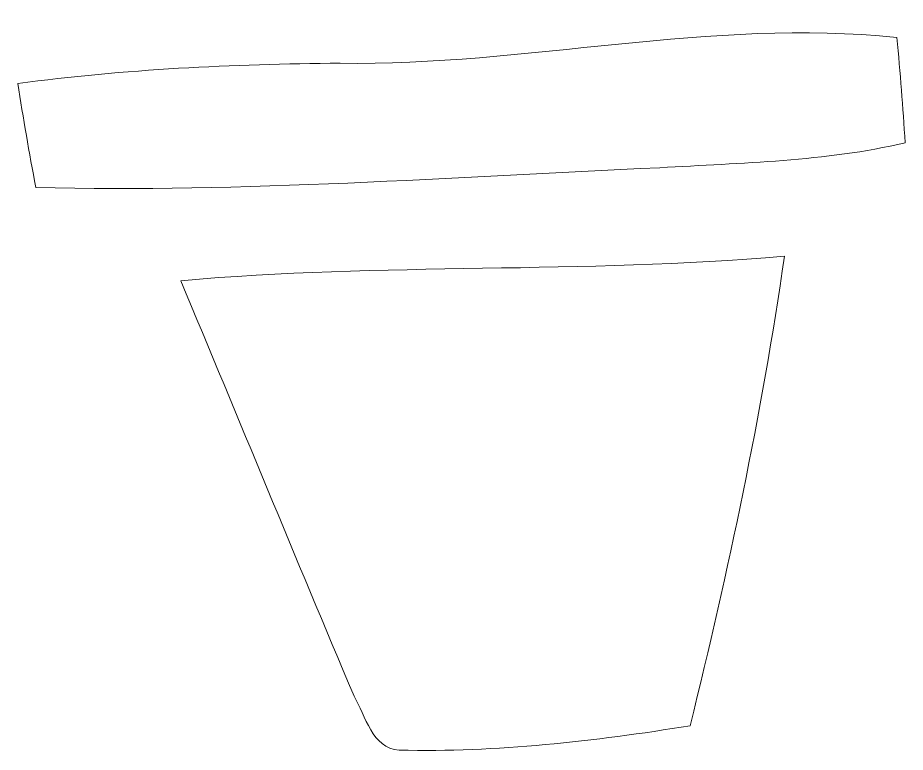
# Model space of a CAD drawing. Header units: centimetres. Extents: x -10.9 to 10.9, y -16.1 to 16.1.
# Drawn here: x -1.868 to 2.244, y -15.649 to -12.244 of the extents above; entities that cross this region are included whole.
import ezdxf

# ---------------------------------------------------------------- set-up
doc = ezdxf.new("R2010")
doc.units = ezdxf.units.CM
doc.header["$MEASUREMENT"] = 0
doc.layers.add('Layer 1', color=7, linetype='Continuous')

msp = doc.modelspace()

# ---------------------------------------------------------------- linework, layer by layer
at = {"layer": 'Layer 1', "color": 8, "lineweight": 9}
for points, knots in [([(-0.37418, -12.45472), (-0.87336, -12.45825), (-1.37289, -12.48294), (-1.8682, -12.54821), (-1.8682, -12.54821), (-1.84351, -12.70943), (-1.81422, -12.86888), (-1.78494, -13.03046), (-1.78494, -13.03046), (-0.82044, -13.05515), (0.14335, -12.98142), (1.10643, -12.93944), (1.10643, -12.93944), (1.48673, -12.9158), (1.87089, -12.91122), (2.24378, -12.82338), (2.24378, -12.82338), (2.23179, -12.65933), (2.22155, -12.49776), (2.20463, -12.33584), (2.20463, -12.33584), (1.34138, -12.24376), (0.48837, -12.46848), (-0.37418, -12.45472), (-0.37418, -12.45472), (-0.37418, -12.45472), (-0.37418, -12.45472), (-0.37418, -12.45472)], [0, 0, 0, 0, 0.125, 0.125, 0.125, 0.125, 0.25, 0.25, 0.25, 0.25, 0.375, 0.375, 0.375, 0.375, 0.5, 0.5, 0.5, 0.5, 0.625, 0.625, 0.625, 0.625, 0.75, 0.75, 0.75, 0.75, 1, 1, 1, 1]), ([(-1.11325, -13.46296), (-0.84408, -14.10431), (-0.58126, -14.74884), (-0.30962, -15.38948), (-0.30962, -15.38948), (-0.25564, -15.48014), (-0.22777, -15.62972), (-0.10113, -15.63925), (-0.10113, -15.63925), (0.35078, -15.64913), (0.80199, -15.59868), (1.24754, -15.52601), (1.24754, -15.52601), (1.42393, -14.80775), (1.5788, -14.08209), (1.68428, -13.34972), (1.68428, -13.34972), (0.75366, -13.43086), (-0.18262, -13.37935), (-1.11325, -13.46296)], [0, 0, 0, 0, 0.1666667, 0.1666667, 0.1666667, 0.1666667, 0.3333333, 0.3333333, 0.3333333, 0.3333333, 0.5, 0.5, 0.5, 0.5, 0.6666667, 0.6666667, 0.6666667, 0.6666667, 1, 1, 1, 1])]:
    msp.add_open_spline(points, degree=3, knots=knots, dxfattribs=at)

doc.saveas('drawing.dxf')
